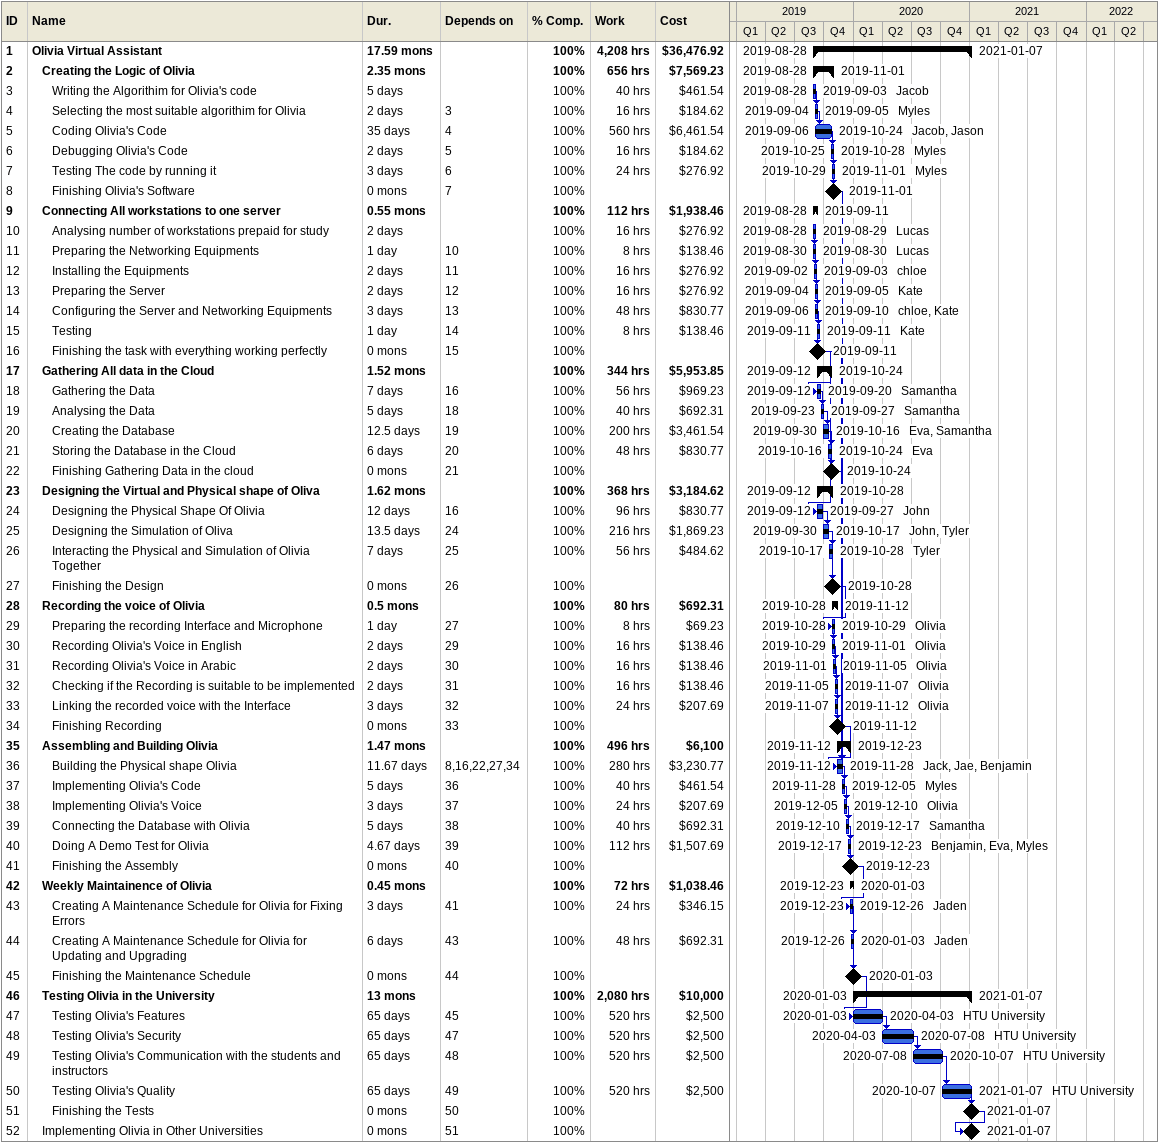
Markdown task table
| ID | Level | Task | Duration | Start | Finish | Predecessors | Resources | % complete | Work (h) | Cost ($) |
|---|---|---|---|---|---|---|---|---|---|---|
| 1 | 1 | **Olivia Virtual Assistant** | 17.59mo | 2019-08-28 | 2021-01-07 |  |  | 100 | 4208 | 36476.92 |
| 2 | 2 | **Creating the Logic of Olivia** | 2.35mo | 2019-08-28 | 2019-11-01 |  |  | 100 | 656 | 7569.23 |
| 3 | 3 | Writing the Algorithim for Olivia's code | 5d | 2019-08-28 | 2019-09-03 |  | Jacob | 100 | 40 | 461.54 |
| 4 | 3 | Selecting the most suitable algorithim for Olivia | 2d | 2019-09-04 | 2019-09-05 | 3 | Myles | 100 | 16 | 184.62 |
| 5 | 3 | Coding Olivia's Code | 35d | 2019-09-06 | 2019-10-24 | 4 | Jacob, Jason | 100 | 560 | 6461.54 |
| 6 | 3 | Debugging Olivia's Code | 2d | 2019-10-25 | 2019-10-28 | 5 | Myles | 100 | 16 | 184.62 |
| 7 | 3 | Testing The code by running it | 3d | 2019-10-29 | 2019-11-01 | 6 | Myles | 100 | 24 | 276.92 |
| 8 | 3 | Finishing Olivia's Software | 0mo | 2019-11-01 | 2019-11-01 | 7 |  | 100 |  |  |
| 9 | 2 | **Connecting All workstations to one server** | 0.55mo | 2019-08-28 | 2019-09-11 |  |  | 100 | 112 | 1938.46 |
| 10 | 3 | Analysing number of workstations prepaid for study | 2d | 2019-08-28 | 2019-08-29 |  | Lucas | 100 | 16 | 276.92 |
| 11 | 3 | Preparing the Networking Equipments | 1d | 2019-08-30 | 2019-08-30 | 10 | Lucas | 100 | 8 | 138.46 |
| 12 | 3 | Installing the Equipments | 2d | 2019-09-02 | 2019-09-03 | 11 | chloe | 100 | 16 | 276.92 |
| 13 | 3 | Preparing the Server | 2d | 2019-09-04 | 2019-09-05 | 12 | Kate | 100 | 16 | 276.92 |
| 14 | 3 | Configuring the Server and Networking Equipments | 3d | 2019-09-06 | 2019-09-10 | 13 | chloe, Kate | 100 | 48 | 830.77 |
| 15 | 3 | Testing | 1d | 2019-09-11 | 2019-09-11 | 14 | Kate | 100 | 8 | 138.46 |
| 16 | 3 | Finishing the task with everything working perfectly | 0mo | 2019-09-11 | 2019-09-11 | 15 |  | 100 |  |  |
| 17 | 2 | **Gathering All data in the Cloud** | 1.52mo | 2019-09-12 | 2019-10-24 |  |  | 100 | 344 | 5953.85 |
| 18 | 3 | Gathering the Data | 7d | 2019-09-12 | 2019-09-20 | 16 | Samantha | 100 | 56 | 969.23 |
| 19 | 3 | Analysing the Data | 5d | 2019-09-23 | 2019-09-27 | 18 | Samantha | 100 | 40 | 692.31 |
| 20 | 3 | Creating the Database | 12.5d | 2019-09-30 | 2019-10-16 | 19 | Eva, Samantha | 100 | 200 | 3461.54 |
| 21 | 3 | Storing the Database in the Cloud | 6d | 2019-10-16 | 2019-10-24 | 20 | Eva | 100 | 48 | 830.77 |
| 22 | 3 | Finishing Gathering Data in the cloud | 0mo | 2019-10-24 | 2019-10-24 | 21 |  | 100 |  |  |
| 23 | 2 | **Designing the Virtual and Physical shape of Oliva** | 1.62mo | 2019-09-12 | 2019-10-28 |  |  | 100 | 368 | 3184.62 |
| 24 | 3 | Designing the Physical Shape Of Olivia | 12d | 2019-09-12 | 2019-09-27 | 16 | John | 100 | 96 | 830.77 |
| 25 | 3 | Designing the Simulation of Oliva | 13.5d | 2019-09-30 | 2019-10-17 | 24 | John, Tyler | 100 | 216 | 1869.23 |
| 26 | 3 | Interacting the Physical and Simulation of Olivia Together | 7d | 2019-10-17 | 2019-10-28 | 25 | Tyler | 100 | 56 | 484.62 |
| 27 | 3 | Finishing the Design | 0mo | 2019-10-28 | 2019-10-28 | 26 |  | 100 |  |  |
| 28 | 2 | **Recording the voice of Olivia** | 0.5mo | 2019-10-28 | 2019-11-12 |  |  | 100 | 80 | 692.31 |
| 29 | 3 | Preparing the recording Interface and Microphone | 1d | 2019-10-28 | 2019-10-29 | 27 | Olivia | 100 | 8 | 69.23 |
| 30 | 3 | Recording Olivia's Voice in English | 2d | 2019-10-29 | 2019-11-01 | 29 | Olivia | 100 | 16 | 138.46 |
| 31 | 3 | Recording Olivia's Voice in Arabic | 2d | 2019-11-01 | 2019-11-05 | 30 | Olivia | 100 | 16 | 138.46 |
| 32 | 3 | Checking if the Recording is suitable to be implemented | 2d | 2019-11-05 | 2019-11-07 | 31 | Olivia | 100 | 16 | 138.46 |
| 33 | 3 | Linking the recorded voice with the Interface | 3d | 2019-11-07 | 2019-11-12 | 32 | Olivia | 100 | 24 | 207.69 |
| 34 | 3 | Finishing Recording | 0mo | 2019-11-12 | 2019-11-12 | 33 |  | 100 |  |  |
| 35 | 2 | **Assembling and Building Olivia** | 1.47mo | 2019-11-12 | 2019-12-23 |  |  | 100 | 496 | 6100 |
| 36 | 3 | Building the Physical shape Olivia | 11.67d | 2019-11-12 | 2019-11-28 | 8, 16, 22, 27, 34 | Jack, Jae, Benjamin | 100 | 280 | 3230.77 |
| 37 | 3 | Implementing Olivia's Code | 5d | 2019-11-28 | 2019-12-05 | 36 | Myles | 100 | 40 | 461.54 |
| 38 | 3 | Implementing Olivia's Voice | 3d | 2019-12-05 | 2019-12-10 | 37 | Olivia | 100 | 24 | 207.69 |
| 39 | 3 | Connecting the Database with Olivia | 5d | 2019-12-10 | 2019-12-17 | 38 | Samantha | 100 | 40 | 692.31 |
| 40 | 3 | Doing A Demo Test for Olivia | 4.67d | 2019-12-17 | 2019-12-23 | 39 | Benjamin, Eva, Myles | 100 | 112 | 1507.69 |
| 41 | 3 | Finishing the Assembly | 0mo | 2019-12-23 | 2019-12-23 | 40 |  | 100 |  |  |
| 42 | 2 | **Weekly Maintainence of Olivia** | 0.45mo | 2019-12-23 | 2020-01-03 |  |  | 100 | 72 | 1038.46 |
| 43 | 3 | Creating A Maintenance Schedule for Olivia for Fixing Errors | 3d | 2019-12-23 | 2019-12-26 | 41 | Jaden | 100 | 24 | 346.15 |
| 44 | 3 | Creating A Maintenance Schedule for Olivia for Updating and Upgrading | 6d | 2019-12-26 | 2020-01-03 | 43 | Jaden | 100 | 48 | 692.31 |
| 45 | 3 | Finishing the Maintenance Schedule | 0mo | 2020-01-03 | 2020-01-03 | 44 |  | 100 |  |  |
| 46 | 2 | **Testing Olivia in the University** | 13mo | 2020-01-03 | 2021-01-07 |  |  | 100 | 2080 | 10000 |
| 47 | 3 | Testing Olivia's Features | 65d | 2020-01-03 | 2020-04-03 | 45 | HTU University | 100 | 520 | 2500 |
| 48 | 3 | Testing Olivia's Security | 65d | 2020-04-03 | 2020-07-08 | 47 | HTU University | 100 | 520 | 2500 |
| 49 | 3 | Testing Olivia's Communication with the students and instructors | 65d | 2020-07-08 | 2020-10-07 | 48 | HTU University | 100 | 520 | 2500 |
| 50 | 3 | Testing Olivia's Quality | 65d | 2020-10-07 | 2021-01-07 | 49 | HTU University | 100 | 520 | 2500 |
| 51 | 3 | Finishing the Tests | 0mo | 2021-01-07 | 2021-01-07 | 50 |  | 100 |  |  |
| 52 | 2 | Implementing Olivia in Other Universities | 0mo | 2021-01-07 | 2021-01-07 | 51 |  | 100 |  |  |
